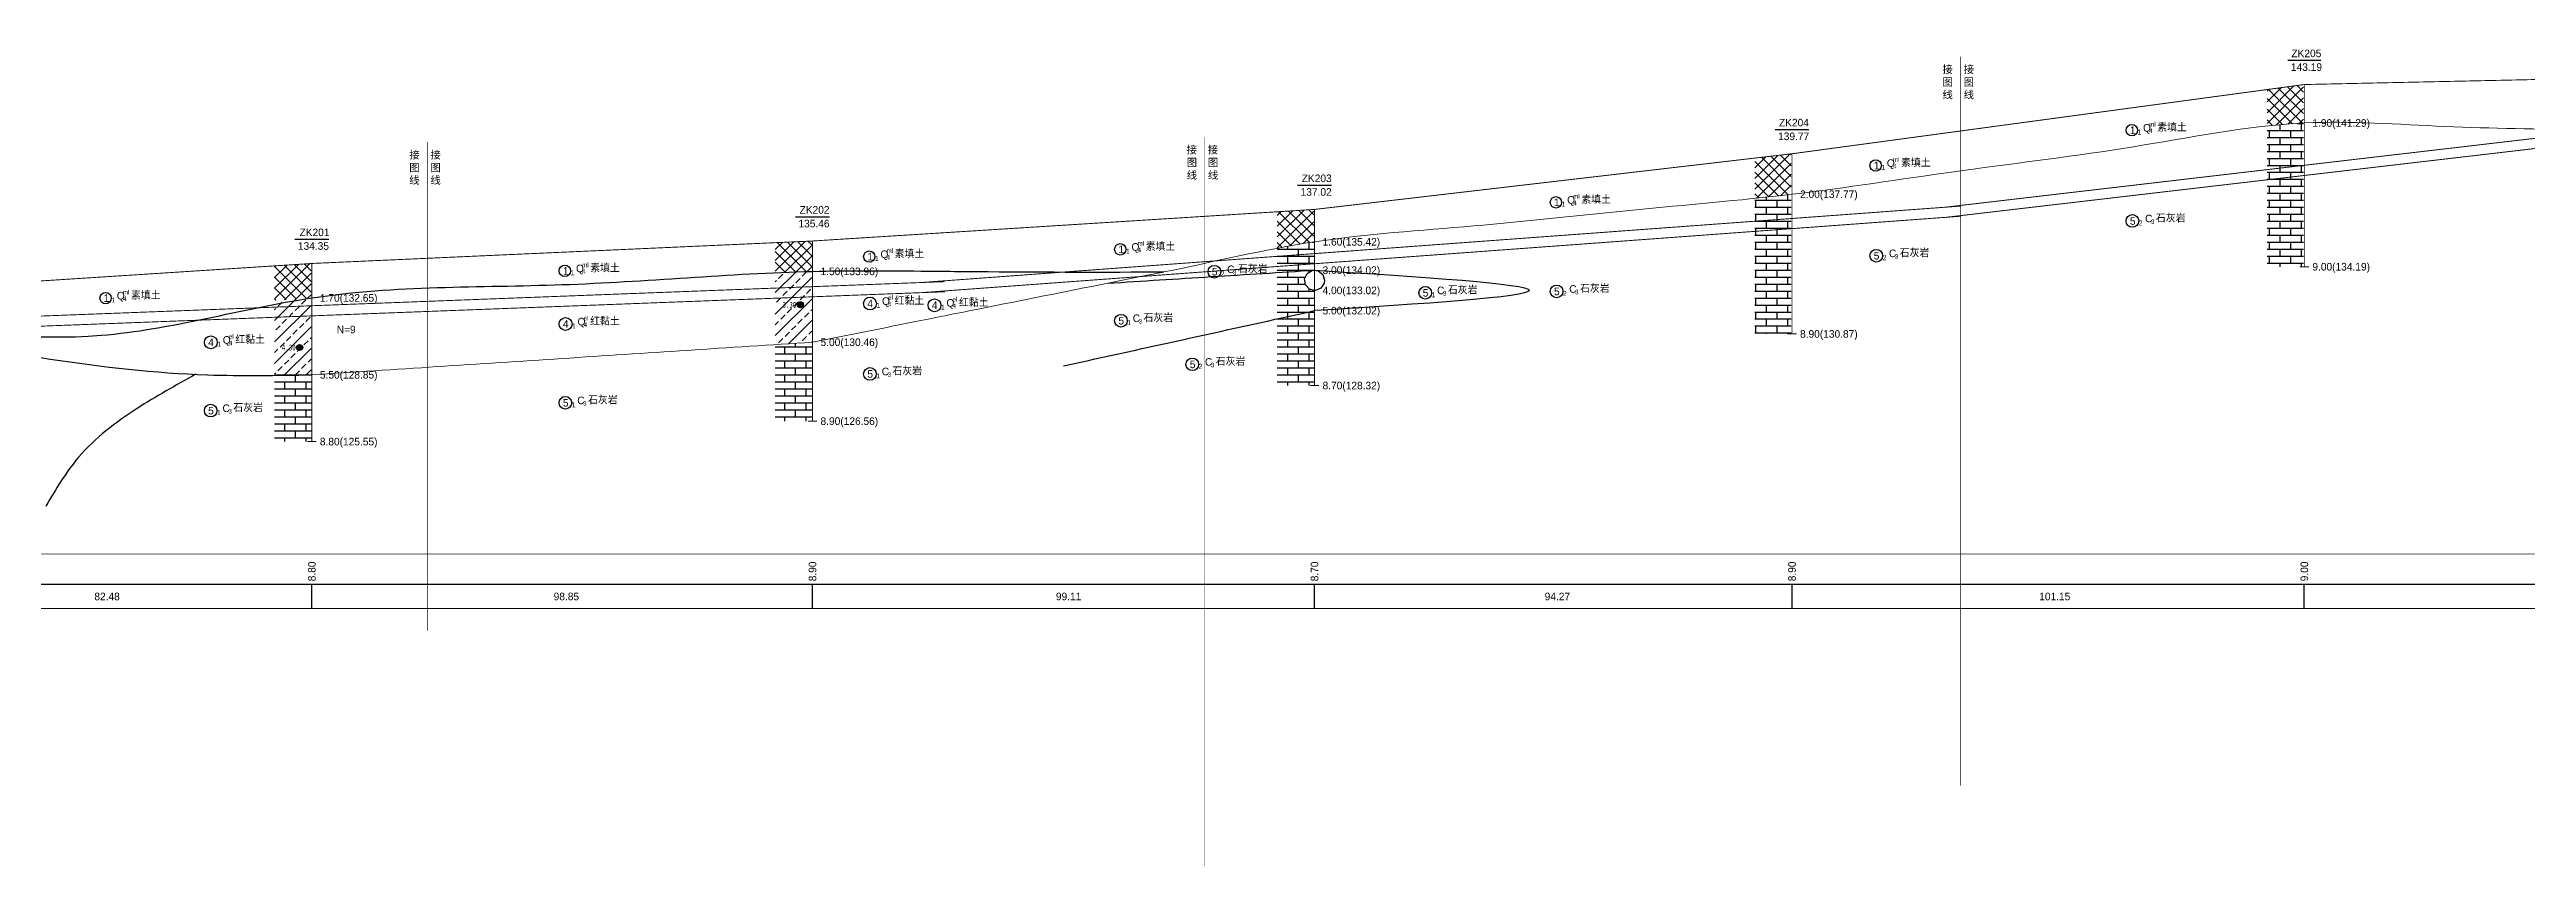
# Model space of a CAD drawing. Header units: inches. Extents: x -205 to 12199, y -11610 to -150.
# Drawn here: x 685 to 1500, y -8684 to -8415 of the extents above; entities that cross this region are included whole.
import ezdxf

# ---------------------------------------------------------------- set-up
doc = ezdxf.new("R2010")
doc.units = ezdxf.units.IN
doc.header["$MEASUREMENT"] = 0
doc.linetypes.add('ACAD_ISO03W100', pattern=[30, 12, -18])
doc.linetypes.add('ACAD_ISO05W100', pattern=[34, 24, -3, 0.5, -3, 0.5, -3])
for name, color, linetype in [('GiCAD_PouMian', 7, 'Continuous'), ('GICAD_QUYANG', 7, 'Continuous'), ('地质-图框', 7, 'Continuous'), ('地质-地层符号', 3, 'Continuous'), ('地质-地层线', 7, 'Continuous'), ('地质-地面线', 7, 'Continuous'), ('地质-填充花纹', 4, 'Continuous'), ('地质-文字', 7, 'Continuous'), ('地质-标注栏', 7, 'Continuous'), ('地质-标贯', 7, 'Continuous'), ('地质-钻孔', 7, 'Continuous'), ('管底', 7, 'Continuous'), ('红线', 1, 'ACAD_ISO05W100')]:
    doc.layers.add(name, color=color, linetype=linetype)
doc.styles.add('LZ_PMT_LINE', font='', dxfattribs={"height": 2})
doc.styles.get("Standard").update_dxf_attribs({"font": ''})
doc.styles.add('地层编号', font='Comfont.shx', dxfattribs={"width": 0.7, "height": 2.5, "bigfont": 'Hztxt12a.shx'})
doc.styles.add('层底标注', font='Comfont.shx', dxfattribs={"width": 0.7, "height": 2.5, "bigfont": 'Hztxt12a.shx'})
doc.styles.add('岩土名称', font='Comfont.shx', dxfattribs={"width": 0.7, "height": 2.5, "bigfont": 'Hztxt12a.shx'})
doc.styles.add('时代', font='Comfont.shx', dxfattribs={"width": 0.7, "height": 2.5, "bigfont": 'Hztxt12a.shx'})
doc.styles.add('标注栏数据', font='Comfont.shx', dxfattribs={"width": 0.7, "height": 2.5, "bigfont": 'Hztxt12a.shx'})
doc.styles.add('标贯动探', font='Comfont.shx', dxfattribs={"width": 0.7, "height": 2.5, "bigfont": 'Hztxt12a.shx'})
doc.styles.add('钻孔标注', font='Comfont.shx', dxfattribs={"width": 0.7, "height": 2.5, "bigfont": 'Hztxt12a.shx'})
doc.styles.get('LZ_PMT_LINE').set_extended_font_data('SimSun')
doc.styles.get('Standard').set_extended_font_data('SimSun')
doc.linetypes.add('bzhjcx', pattern='A,0.001,[2,XX1.shx,S=1,R=0,X=1,Y=0],-2', length=2.001)
doc.linetypes.add('rd', pattern='A,0.7,1,[1,rd.shx,S=5,R=180,X=0,Y=0],1', length=2.7)
doc.linetypes.add('swx', pattern='A,7,-1.5,["●",LZ_PMT_LINE,S=0.05,R=0,X=0,Y=0],-1.5', length=10)
pattern_1 = [(45, (-28679.6996, -8605.0872), (-1.76776695, 1.76776695), []), (135, (-28679.6996, -8605.0872), (-1.76776695, -1.76776695), [])]
pattern_2 = [(45, (-28679.6996, -8605.087), (-3.5355339, 3.5355339), []), (45, (-28676.164, -8605.087), (-3.5355339, 3.5355339), [2, -1])]
pattern_3 = [(0, (-28679.6996, -8605.0872), (0, 2.3), []), (90, (-28679.6996, -8605.087), (-3.5, 2.3), [2.3, -2.3])]
pattern_4 = [(0, (-28769.6996, -8605.0872), (0, 2.3), []), (90, (-28769.6996, -8605.087), (-3.5, 2.3), [2.3, -2.3])]
pattern_5 = [(45, (-28769.6996, -8605.0872), (-1.76776695, 1.76776695), []), (135, (-28769.6996, -8605.0872), (-1.76776695, -1.76776695), [])]

# ---------------------------------------------------------------- blocks, each defined once
blk = doc.blocks.new('gkqy_yuan.dwg不标')
at = {"layer": 'GiCAD_PouMian'}
h = blk.add_hatch(color=7, dxfattribs=at)
edge = h.paths.add_edge_path()
edge.add_arc((0, 0), 1, 0, 360)
at = {"layer": 'GICAD_QUYANG', "color": 7}
blk.add_circle((0, 0), 1, dxfattribs=at)

msp = doc.modelspace()

# ---------------------------------------------------------------- hatches: boundary and pattern name
at = {"layer": '地质-填充花纹', "linetype": 'Continuous'}
h = msp.add_hatch(dxfattribs=at)
h.set_pattern_fill('GKSTT', scale=0.5, style=0, pattern_type=2)
h.set_pattern_definition([(45, (-28859.6996, -8605.0872), (-1.76776695, 1.76776695), []), (135, (-28859.6996, -8605.0872), (-1.76776695, -1.76776695), [])])
h.paths.add_polyline_path([(1426.51512, -8439.3545), (1420.01058, -8439.78903), (1415.03308, -8440.2618), (1414.51512, -8440.32159), (1414.51512, -8428.32794), (1426.51512, -8426.70494)])
h = msp.add_hatch(dxfattribs=at)
h.set_pattern_fill('GKSHY', scale=0.5, style=0, pattern_type=2)
h.set_pattern_definition([(0, (-28859.6996, -8605.0872), (0, 2.3), []), (90, (-28859.6996, -8605.087), (-3.5, 2.3), [2.3, -2.3])])
h.paths.add_polyline_path([(1426.51512, -8486.67113), (1414.51512, -8486.67113), (1414.51512, -8440.32159), (1415.03308, -8440.2618), (1420.01058, -8439.78903), (1426.51512, -8439.3545)])
h = msp.add_hatch(dxfattribs=at)
h.set_pattern_fill('GKSTT', scale=0.5, style=0, pattern_type=2)
h.set_pattern_definition(pattern_5)
h.paths.add_polyline_path([(1257.93785, -8462.83301), (1250.605, -8463.67057), (1245.93785, -8464.1694), (1245.93785, -8450.90055), (1257.93785, -8449.50029)])
h = msp.add_hatch(dxfattribs=at)
h.set_pattern_fill('GKSTT', scale=0.5, style=0, pattern_type=2)
h.set_pattern_definition(pattern_5)
h.paths.add_polyline_path([(1100.8246, -8478.51175), (1095.59898, -8479.36101), (1090.67693, -8480.24026), (1088.8246, -8480.59454), (1088.8246, -8468.57568), (1100.8246, -8467.82019)])
h = msp.add_hatch(dxfattribs=at)
h.set_pattern_fill('GKSHY', scale=0.5, style=0, pattern_type=2)
h.set_pattern_definition(pattern_4)
h.paths.add_polyline_path([(1257.93785, -8508.80445), (1245.93785, -8508.80445), (1245.93785, -8464.1694), (1250.605, -8463.67057), (1257.93785, -8462.83301)])
h = msp.add_hatch(dxfattribs=at)
h.set_pattern_fill('GKSTT', scale=0.5, style=0, pattern_type=2)
h.set_pattern_definition(pattern_1)
h.paths.add_polyline_path([(935.63398, -8488.21106), (928.39157, -8488.40291), (923.63398, -8488.56541), (923.63398, -8478.75468), (935.63398, -8478.21567)])
h = msp.add_hatch(dxfattribs=at)
h.set_pattern_fill('GKSHY', scale=0.5, style=0, pattern_type=2)
h.set_pattern_definition(pattern_4)
h.paths.add_polyline_path([(1100.8246, -8487.83323), (1100.31726, -8487.89163), (1092.01537, -8488.3748), (1088.8246, -8488.57568), (1088.8246, -8480.59454), (1090.67693, -8480.24026), (1095.59898, -8479.36101), (1100.8246, -8478.51175)])
h = msp.add_hatch(dxfattribs=at)
h.set_pattern_fill('GKSTT', scale=0.5, style=0, pattern_type=2)
h.set_pattern_definition(pattern_1)
h.paths.add_polyline_path([(770.8875, -8496.95324), (762.20503, -8497.49042), (758.8875, -8497.70734), (758.8875, -8486.39461), (770.8875, -8485.62057)])
h = msp.add_hatch(dxfattribs=at)
h.set_pattern_fill('GKFZNT', scale=0.5, style=0, pattern_type=2)
h.set_pattern_definition(pattern_2)
h.paths.add_polyline_path([(935.63398, -8511.55406), (928.35207, -8512.02848), (923.63398, -8512.33586), (923.63398, -8488.56541), (928.39157, -8488.40291), (935.63398, -8488.21106)])
h = msp.add_hatch(dxfattribs=at)
h.set_pattern_fill('GKSHY', scale=0.5, style=0, pattern_type=2)
h.set_pattern_definition(pattern_4)
h.paths.add_polyline_path([(1098.61662, -8488.88624), (1097.77462, -8490.66739), (1098.0854, -8492.61286), (1099.4404, -8494.04304), (1100.8246, -8494.40563), (1100.8246, -8501.19287), (1093.95748, -8502.70605), (1089.07462, -8503.782), (1088.8246, -8503.83709), (1088.8246, -8488.57568), (1092.01537, -8488.3748), (1100.31726, -8487.89163)])
h = msp.add_hatch(dxfattribs=at)
h.set_pattern_fill('GKFZNT', scale=0.5, style=0, pattern_type=2)
h.set_pattern_definition(pattern_2)
h.paths.add_polyline_path([(770.8875, -8522.27111), (758.8875, -8522.27111), (758.8875, -8497.70734), (762.20503, -8497.49042), (770.8875, -8496.95324)])
h = msp.add_hatch(dxfattribs=at)
h.set_pattern_fill('GKSHY', scale=0.5, style=0, pattern_type=2)
h.set_pattern_definition(pattern_4)
h.paths.add_polyline_path([(1100.8246, -8525.80445), (1088.8246, -8525.80445), (1088.8246, -8503.83709), (1089.07462, -8503.782), (1093.95748, -8502.70605), (1100.8246, -8501.19287)])
h = msp.add_hatch(dxfattribs=at)
h.set_pattern_fill('GKSHY', scale=0.5, style=0, pattern_type=2)
h.set_pattern_definition(pattern_3)
h.paths.add_polyline_path([(935.63398, -8537.53777), (923.63398, -8537.53777), (923.63398, -8512.33586), (928.35207, -8512.02848), (935.63398, -8511.55406)])
h = msp.add_hatch(dxfattribs=at)
h.set_pattern_fill('GKSHY', scale=0.5, style=0, pattern_type=2)
h.set_pattern_definition(pattern_3)
h.paths.add_polyline_path([(770.8875, -8544.27111), (758.8875, -8544.27111), (758.8875, -8522.27111), (770.8875, -8522.27111)])

# ---------------------------------------------------------------- linework, layer by layer
msp.add_spline([(732.84586, -8522.11226), (713.64946, -8533.38223), (694.42046, -8549.37137), (683.63531, -8565.54229)], degree=3)
at = {"layer": '地质-地层符号', "color": 7, "linetype": 'Continuous'}
for centre, major_axis in [((1370.0058, -8441.72631), (0, 1.875)), ((1285.71717, -8453.35073), (0, 1.875)), ((1180.50623, -8465.47403), (0, 1.875)), ((1370.21413, -8471.61272), (0, 2.08333)), ((954.56523, -8483.34836), (0, 1.875)), ((1037.16054, -8480.94826), (0, 1.875)), ((1285.9255, -8483.06575), (0, 2.08333)), ((854.38574, -8488.03777), (0, 1.875)), ((1068.1481, -8488.32237), (0, 2.08333)), ((703.28233, -8497.00446), (0, 1.875)), ((954.81523, -8498.79285), (0, 2.125)), ((976.01898, -8499.37308), (0, 2.125)), ((1137.50841, -8495.27095), (0, 2.08333)), ((1180.71456, -8494.80736), (0, 2.08333)), ((854.63574, -8505.53777), (0, 2.125)), ((1037.36887, -8504.44878), (0, 2.08333)), ((737.89741, -8511.58393), (0, 2.125)), ((1060.86028, -8518.82112), (0, 2.08333)), ((954.77356, -8521.97703), (0, 2.08333)), ((737.85575, -8534.07111), (0, 2.08333)), ((854.59407, -8531.49128), (0, 2.08333))]:
    msp.add_ellipse(centre, major_axis=major_axis, ratio=1, dxfattribs=at)
at = {"layer": '地质-地层线', "color": 7, "linetype": 'rd', "flags": 128}
msp.add_lwpolyline([(1104.27517, -8492.06917), (1103.19024, -8493.71367), (1101.36626, -8494.45833), (1101.0746, -8494.47112), (1099.4404, -8494.04304), (1098.0854, -8492.61285), (1097.77462, -8490.66739), (1098.61662, -8488.88624), (1100.31726, -8487.89163), (1101.0746, -8487.80445), (1102.28246, -8488.03099), (1103.82572, -8489.25564), (1104.40793, -8491.13779)], close=True, dxfattribs=at)
at = {"layer": '地质-地层线', "color": 7, "linetype": 'bzhjcx', "lineweight": 0}
for points, knots in [([(1311.49648, -8455.3846), (1312.45766, -8455.24954), (1332.14195, -8452.50197), (1370.62348, -8447.99567), (1423.15556, -8437.10483), (1473.05279, -8441.00214), (1519.27135, -8441.44023), (1565.54188, -8442.86371), (1609.59925, -8443.50011), (1638.27313, -8445.08581), (1651.49648, -8445.07515)], [380.181520882, 380.181520882, 380.181520882, 380.181520882, 383.094317932, 439.828571755, 496.562825577, 542.834153434, 589.105481292, 635.376809149, 681.648137007, 721.355705584, 721.355705584, 721.355705584, 721.355705584]), ([(971.49648, -8504.40773), (977.98011, -8503.11), (998.49971, -8499.00383), (1023.33888, -8494.03886), (1043.52697, -8489.98482), (1066.20606, -8485.4856), (1101.53312, -8476.82886), (1153.51439, -8473.71871), (1205.7809, -8467.74797), (1258.65837, -8463.41703), (1293.73609, -8457.88026), (1311.49648, -8455.3846)], [36.319179017, 36.319179017, 36.319179017, 36.319179017, 56.15587872, 99.0986102, 112.311757439, 117.927345311, 168.467636159, 221.098445476, 273.729254793, 326.36006411, 380.181520882, 380.181520882, 380.181520882, 380.181520882])]:
    msp.add_open_spline(points, degree=3, knots=knots, dxfattribs=at)
at = {"layer": '地质-地层线', "color": 7, "lineweight": 25}
for points, knots in [([(631.49648, -8507.81605), (632.22354, -8507.81105), (655.84094, -8507.64855), (701.28146, -8514.40413), (775.97399, -8492.08697), (853.42427, -8494.32649), (920.26068, -8487.70951), (959.62526, -8487.99776), (971.49648, -8488.08468)], [242.829671078, 242.829671078, 242.829671078, 242.829671078, 245.01954659, 313.964149776, 382.908752963, 465.397649617, 547.886546272, 583.504006092, 583.504006092, 583.504006092, 583.504006092]), ([(971.49648, -8488.08468), (978.89767, -8488.14783), (1005.57738, -8488.46886), (1032.24694, -8488.42373), (1051.51741, -8488.39111)], [583.504006092, 583.504006092, 583.504006092, 583.504006092, 605.703338763, 663.520131253, 663.520131253, 663.520131253, 663.520131253])]:
    msp.add_open_spline(points, degree=3, knots=knots, dxfattribs=at)
at = {"layer": '地质-地层线', "color": 7}
for points in [[(1033.05493, -8492.0868), (1067.06477, -8489.94563), (1101.0746, -8487.80445)], [(1101.0746, -8487.80445), (1171.77556, -8494.47112), (1101.0746, -8501.13779)], [(1018.48029, -8519.33756), (1059.77744, -8510.23767), (1101.0746, -8501.13779)]]:
    msp.add_spline(points, degree=3, dxfattribs=at)
at = {"layer": '地质-地层线', "color": 7, "linetype": 'bzhjcx', "lineweight": 25}
msp.add_spline([(633.67715, -8507.80445), (736.77241, -8522.27111), (771.1375, -8522.27111)], degree=3, dxfattribs=at)
at = {"layer": '地质-地层线', "color": 7, "linetype": 'bzhjcx', "lineweight": 0}
msp.add_open_spline([(935.88398, -8511.53777), (947.75476, -8509.16077), (959.62555, -8506.78376), (971.49648, -8504.40773)], degree=3, dxfattribs=at)
msp.add_spline([(771.1375, -8522.27111), (853.51074, -8516.90444), (935.88398, -8511.53777)], degree=3, dxfattribs=at)
at = {"layer": '地质-地面线', "color": 7, "linetype": 'Continuous', "const_width": 0.3}
for points in [[(1311.49648, -8442.26115), (1426.76512, -8426.67113), (1651.49648, -8421.81286)], [(971.49648, -8475.96237), (1101.0746, -8467.80445), (1258.18785, -8449.47112), (1311.49648, -8442.26115)], [(631.49648, -8494.4278), (633.67715, -8494.47112), (771.1375, -8485.60444), (935.88398, -8478.20444), (971.49648, -8475.96237)]]:
    msp.add_lwpolyline(points, dxfattribs=at)
at = {"layer": '地质-标注栏', "color": 7, "linetype": 'Continuous', "const_width": 0.3}
for points in [[(591.49571, -8581.27115), (981.49571, -8581.27115)], [(931.49571, -8581.27115), (1321.49571, -8581.27115)], [(1271.49571, -8581.27115), (1661.49571, -8581.27115)], [(591.49571, -8599.27115), (981.49571, -8599.27115)], [(931.49571, -8599.27115), (1321.49571, -8599.27115)], [(1271.49571, -8599.27115), (1661.49571, -8599.27115)]]:
    msp.add_lwpolyline(points, dxfattribs=at)
at = {"layer": '地质-标注栏', "color": 7, "linetype": 'Continuous'}
for points in [[(591.49571, -8591.27115), (981.49571, -8591.27115)], [(771.1375, -8599.27115), (771.1375, -8591.27115)], [(771.1375, -8599.27115), (771.1375, -8591.27115)], [(931.49571, -8591.27115), (1321.49571, -8591.27115)], [(935.88398, -8599.27115), (935.88398, -8591.27115)], [(935.88398, -8599.27115), (935.88398, -8591.27115)], [(1101.0746, -8599.27115), (1101.0746, -8591.27115)], [(1101.0746, -8599.27115), (1101.0746, -8591.27115)], [(1258.18785, -8599.27115), (1258.18785, -8591.27115)], [(1258.18785, -8599.27115), (1258.18785, -8591.27115)], [(1271.49571, -8591.27115), (1661.49571, -8591.27115)], [(1426.76512, -8599.27115), (1426.76512, -8591.27115)], [(1426.76512, -8599.27115), (1426.76512, -8591.27115)]]:
    msp.add_lwpolyline(points, dxfattribs=at)
at = {"layer": '地质-钻孔', "color": 7, "linetype": 'Continuous'}
for p, q in [((1421.36094, -8418.67112), (1432.16954, -8418.67112)), ((1252.6168, -8441.47111), (1263.75938, -8441.47111)), ((1095.50352, -8459.80446), (1106.6461, -8459.80446)), ((930.2711, -8470.20443), (941.49766, -8470.20443)), ((765.56602, -8477.60444), (776.7086, -8477.60444))]:
    msp.add_line(p, q, dxfattribs=at)
at = {"layer": '地质-钻孔', "color": 7, "const_width": 0.3, "flags": 128}
for points in [[(1426.76512, -8426.67113), (1426.76512, -8486.67113)], [(1258.18785, -8449.47112), (1258.18785, -8508.80445)], [(1101.0746, -8467.80445), (1101.0746, -8525.80445)], [(935.88398, -8478.20444), (935.88398, -8537.53777)], [(771.1375, -8485.60444), (771.1375, -8544.27111)]]:
    msp.add_lwpolyline(points, dxfattribs=at)
at = {"layer": '地质-钻孔', "color": 7, "linetype": 'Continuous', "const_width": 0.3, "flags": 128}
for points in [[(1425.26512, -8486.67113), (1428.26512, -8486.67113)], [(1256.68785, -8508.80445), (1259.68785, -8508.80445)], [(1099.5746, -8525.80445), (1102.5746, -8525.80445)], [(934.38398, -8537.53777), (937.38398, -8537.53777)], [(769.6375, -8544.27111), (772.6375, -8544.27111)]]:
    msp.add_lwpolyline(points, dxfattribs=at)
at = {"layer": '管底', "linetype": 'swx', "const_width": 0.3}
for points in [[(1308.62598, -8467.07878), (1656.10491, -8426.46047)], [(1309.01261, -8470.38626), (1656.49154, -8429.76795)], [(971.57108, -8491.88707), (1313.56692, -8466.712)], [(971.81555, -8495.20808), (1313.81139, -8470.03301)], [(631.23634, -8504.85938), (979.30563, -8491.59012)], [(631.36319, -8508.18697), (979.43249, -8494.9177)]]:
    msp.add_lwpolyline(points, dxfattribs=at)
at = {"layer": '红线', "linetype": 'ACAD_ISO03W100', "ltscale": 0.4, "const_width": 0.2}
for points in [[(1313.68201, -8417.49521), (1313.68201, -8657.62501)], [(809.17216, -8445.65048), (809.17216, -8606.54085)], [(1064.98184, -8443.97095), (1064.98184, -8684.10075)]]:
    msp.add_lwpolyline(points, dxfattribs=at)

# ---------------------------------------------------------------- block references
at = {"layer": '地质-图框', "color": 7, "linetype": 'Continuous'}
for p in [(931.88398, -8499.20444), (767.1375, -8513.27111)]:
    msp.add_blockref('gkqy_yuan.dwg不标', p, dxfattribs=at)

# ---------------------------------------------------------------- texts
at = {"layer": '地质-图框', "color": 7, "linetype": 'Continuous', "width": 0.7}
for s, p in [('3.30', (926.00938, -8500.20444)), ('4.30', (761.26291, -8514.27111))]:
    msp.add_text(s, height=2, dxfattribs=at).set_placement(p)
at = {"layer": '地质-地层符号', "color": 7, "linetype": 'Continuous'}
for s, height, style, p in [('1', 2.5, '地层编号', (1369.3808, -8442.97631)), ('1', 1.625, '地层编号', (1371.8808, -8443.17631)), ('Q', 2.5, '时代', (1373.6933, -8442.17631)), ('素填土', 2.5, '岩土名称', (1378.35997, -8442.17631)), ('Q', 2.5, '时代', (1289.40467, -8453.80073)), ('素填土', 2.5, '岩土名称', (1294.07133, -8453.80073)), ('1', 2.5, '地层编号', (1285.09217, -8454.60073)), ('1', 1.625, '地层编号', (1287.59217, -8454.80073)), ('1', 2.5, '地层编号', (1179.88123, -8466.72403)), ('1', 1.625, '地层编号', (1182.38123, -8466.92403)), ('Q', 2.5, '时代', (1184.19373, -8465.92403)), ('素填土', 2.5, '岩土名称', (1188.86039, -8465.92403)), ('5', 2.5, '地层编号', (1369.3808, -8472.86272)), ('2', 1.625, '地层编号', (1372.29747, -8473.06272)), ('C', 2.5, '时代', (1374.3808, -8472.06272)), ('石灰岩', 2.5, '岩土名称', (1377.92247, -8472.06272)), ('1', 2.5, '地层编号', (953.94023, -8484.59836)), ('1', 1.625, '地层编号', (956.44023, -8484.79836)), ('Q', 2.5, '时代', (958.25273, -8483.79836)), ('素填土', 2.5, '岩土名称', (962.9194, -8483.79836)), ('1', 2.5, '地层编号', (1036.53554, -8482.19826)), ('1', 1.625, '地层编号', (1039.03554, -8482.39826)), ('Q', 2.5, '时代', (1040.84804, -8481.39826)), ('素填土', 2.5, '岩土名称', (1045.5147, -8481.39826)), ('5', 2.5, '地层编号', (1285.09217, -8484.31575)), ('2', 1.625, '地层编号', (1288.00883, -8484.51575)), ('C', 2.5, '时代', (1290.09217, -8483.51575)), ('石灰岩', 2.5, '岩土名称', (1293.63383, -8483.51575)), ('1', 2.5, '地层编号', (853.76074, -8489.28777)), ('1', 1.625, '地层编号', (856.26074, -8489.48777)), ('Q', 2.5, '时代', (858.07324, -8488.48777)), ('素填土', 2.5, '岩土名称', (862.73991, -8488.48777)), ('5', 2.5, '地层编号', (1067.31476, -8489.57237)), ('2', 1.625, '地层编号', (1070.23143, -8489.77237)), ('C', 2.5, '时代', (1072.31476, -8488.77237)), ('石灰岩', 2.5, '岩土名称', (1075.85643, -8488.77237)), ('石灰岩', 2.5, '岩土名称', (1188.42289, -8495.25736)), ('1', 2.5, '地层编号', (702.65733, -8498.25446)), ('1', 1.625, '地层编号', (705.15733, -8498.45446)), ('Q', 2.5, '时代', (706.96983, -8497.45446)), ('素填土', 2.5, '岩土名称', (711.63649, -8497.45446)), ('4', 2.5, '地层编号', (953.94023, -8500.04285)), ('1', 1.625, '地层编号', (956.94023, -8500.24285)), ('Q', 2.5, '时代', (958.75273, -8499.24285)), ('红黏土', 2.5, '岩土名称', (962.87773, -8499.24285)), ('4', 2.5, '地层编号', (975.14398, -8500.62308)), ('1', 1.625, '地层编号', (978.14398, -8500.82308)), ('Q', 2.5, '时代', (979.95648, -8499.82308)), ('红黏土', 2.5, '岩土名称', (984.08148, -8499.82308)), ('5', 2.5, '地层编号', (1136.67508, -8496.52095)), ('1', 1.625, '地层编号', (1139.59175, -8496.72095)), ('C', 2.5, '时代', (1141.40425, -8495.72095)), ('石灰岩', 2.5, '岩土名称', (1144.94591, -8495.72095)), ('5', 2.5, '地层编号', (1179.88123, -8496.05736)), ('2', 1.625, '地层编号', (1182.79789, -8496.25736)), ('C', 2.5, '时代', (1184.88123, -8495.25736)), ('4', 2.5, '地层编号', (853.76074, -8506.78777)), ('1', 1.625, '地层编号', (856.76074, -8506.98777)), ('Q', 2.5, '时代', (858.57324, -8505.98777)), ('红黏土', 2.5, '岩土名称', (862.69824, -8505.98777)), ('5', 2.5, '地层编号', (1036.53554, -8505.69878)), ('1', 1.625, '地层编号', (1039.4522, -8505.89878)), ('C', 2.5, '时代', (1041.2647, -8504.89878)), ('石灰岩', 2.5, '岩土名称', (1044.80637, -8504.89878)), ('4', 2.5, '地层编号', (737.02241, -8512.83393)), ('1', 1.625, '地层编号', (740.02241, -8513.03393)), ('Q', 2.5, '时代', (741.83491, -8512.03393)), ('红黏土', 2.5, '岩土名称', (745.95991, -8512.03393)), ('C', 2.5, '时代', (1065.02695, -8519.27112)), ('石灰岩', 2.5, '岩土名称', (1068.56861, -8519.27112)), ('5', 2.5, '地层编号', (953.94023, -8523.22703)), ('1', 1.625, '地层编号', (956.8569, -8523.42703)), ('C', 2.5, '时代', (958.6694, -8522.42703)), ('石灰岩', 2.5, '岩土名称', (962.21106, -8522.42703)), ('5', 2.5, '地层编号', (1060.02695, -8520.07112)), ('2', 1.625, '地层编号', (1062.94361, -8520.27112)), ('5', 2.5, '地层编号', (737.02241, -8535.32111)), ('C', 2.5, '时代', (741.75158, -8534.52111)), ('石灰岩', 2.5, '岩土名称', (745.29325, -8534.52111)), ('5', 2.5, '地层编号', (853.76074, -8532.74128)), ('1', 1.625, '地层编号', (856.67741, -8532.94128)), ('C', 2.5, '时代', (858.48991, -8531.94128)), ('石灰岩', 2.5, '岩土名称', (862.03157, -8531.94128)), ('1', 1.625, '地层编号', (739.93908, -8535.52111))]:
    msp.add_text(s, height=height, dxfattribs=dict(at, style=style)).set_placement(p)
at = {"layer": '地质-地层符号', "color": 7, "linetype": 'Continuous', "style": '时代', "width": 0.8}
for s, p in [('4', (1375.72663, -8442.67631)), ('ml', (1375.72663, -8440.50964)), ('ml', (1291.438, -8452.13406)), ('4', (1291.438, -8454.30073)), ('4', (1186.22706, -8466.42403)), ('ml', (1186.22706, -8464.25736)), ('3', (1376.3308, -8472.56272)), ('4', (960.28606, -8484.29836)), ('ml', (960.28606, -8482.13169)), ('4', (1042.88137, -8481.89826)), ('ml', (1042.88137, -8479.73159)), ('3', (1292.04217, -8484.01575)), ('4', (860.10657, -8488.98777)), ('ml', (860.10657, -8486.82111)), ('3', (1074.26476, -8489.27237)), ('4', (709.00316, -8497.95446)), ('ml', (709.00316, -8495.78779)), ('4', (960.78606, -8499.74285)), ('el', (960.78606, -8497.57618)), ('4', (981.98981, -8500.32308)), ('el', (981.98981, -8498.15641)), ('3', (1143.35425, -8496.22095)), ('3', (1186.83123, -8495.75736)), ('el', (743.86825, -8510.36726)), ('4', (860.60657, -8506.48777)), ('el', (860.60657, -8504.3211)), ('3', (1043.2147, -8505.39878)), ('4', (743.86825, -8512.53393)), ('3', (960.6194, -8522.92703)), ('3', (1066.97695, -8519.77112)), ('3', (860.43991, -8532.44128)), ('3', (743.70158, -8535.02111))]:
    msp.add_text(s, height=1.5, dxfattribs=at).set_placement(p)
at = {"layer": '地质-文字', "color": 7, "linetype": 'Continuous', "style": '层底标注'}
for s, p in [('1.90(141.29)', (1429.41512, -8440.5878)), ('2.00(137.77)', (1260.83785, -8464.05445)), ('1.60(135.42)', (1103.7246, -8479.72112)), ('1.50(133.96)', (938.53398, -8489.45444)), ('3.00(134.02)', (1103.7246, -8489.05445)), ('9.00(134.19)', (1429.41512, -8487.92113)), ('1.70(132.65)', (773.7875, -8498.18777)), ('4.00(133.02)', (1103.7246, -8495.72112)), ('5.00(132.02)', (1103.7246, -8502.38779)), ('8.90(130.87)', (1260.83785, -8510.05445)), ('5.00(130.46)', (938.53398, -8512.78777)), ('5.50(128.85)', (773.7875, -8523.52111)), ('8.70(128.32)', (1103.7246, -8527.05445)), ('8.90(126.56)', (938.53398, -8538.78777)), ('8.80(125.55)', (773.7875, -8545.52111))]:
    msp.add_text(s, height=2.5, dxfattribs=at).set_placement(p)
at = {"layer": '地质-标注栏', "color": 7, "linetype": 'Continuous', "style": '标注栏数据'}
for s, p in [('8.80', (772.3875, -8590.27115)), ('8.90', (937.13398, -8590.27115)), ('8.70', (1102.3246, -8590.27115)), ('8.90', (1259.43785, -8590.27115)), ('9.00', (1428.01512, -8590.27115))]:
    msp.add_text(s, height=2.5, rotation=90.0000025, dxfattribs=at).set_placement(p)
for s, p in [('82.48', (699.58649, -8596.52115)), ('98.85', (850.71907, -8596.52115)), ('99.11', (1015.97929, -8596.52115)), ('94.27', (1176.81039, -8596.52115)), ('101.15', (1339.53899, -8596.52115))]:
    msp.add_text(s, height=2.5, dxfattribs=at).set_placement(p)
at = {"layer": '地质-标贯', "color": 7, "linetype": 'Continuous', "style": '标贯动探'}
msp.add_text('N=9', height=2.5, dxfattribs=at).set_placement((779.3375, -8508.60444))
at = {"layer": '地质-钻孔', "color": 7, "linetype": 'Continuous', "style": '钻孔标注'}
for s, p in [('ZK205', (1422.51512, -8417.67113)), ('143.19', (1422.36036, -8422.17113)), ('139.77', (1253.61642, -8444.97112)), ('ZK204', (1253.89619, -8440.47112)), ('ZK203', (1096.86627, -8458.80445)), ('ZK202', (931.63398, -8469.20444)), ('137.02', (1096.50317, -8463.30445)), ('ZK201', (767.09584, -8476.60444)), ('135.46', (931.27088, -8473.70444)), ('134.35', (766.56607, -8481.10444))]:
    msp.add_text(s, height=2.5, dxfattribs=at).set_placement(p)
at = {"layer": '红线', "char_height": 2.5, "attachment_point": 1}
for insert in [(1307.70598, -8420.43895), (1314.6713, -8420.43895), (803.19613, -8448.59422), (810.16145, -8448.59422), (1059.00581, -8446.91469), (1065.97113, -8446.91469)]:
    msp.add_mtext_dynamic_manual_height_columns('接图线', width=3.594619, gutter_width=12.5, heights=[0], dxfattribs=dict(at, insert=insert))

doc.saveas('drawing.dxf')
